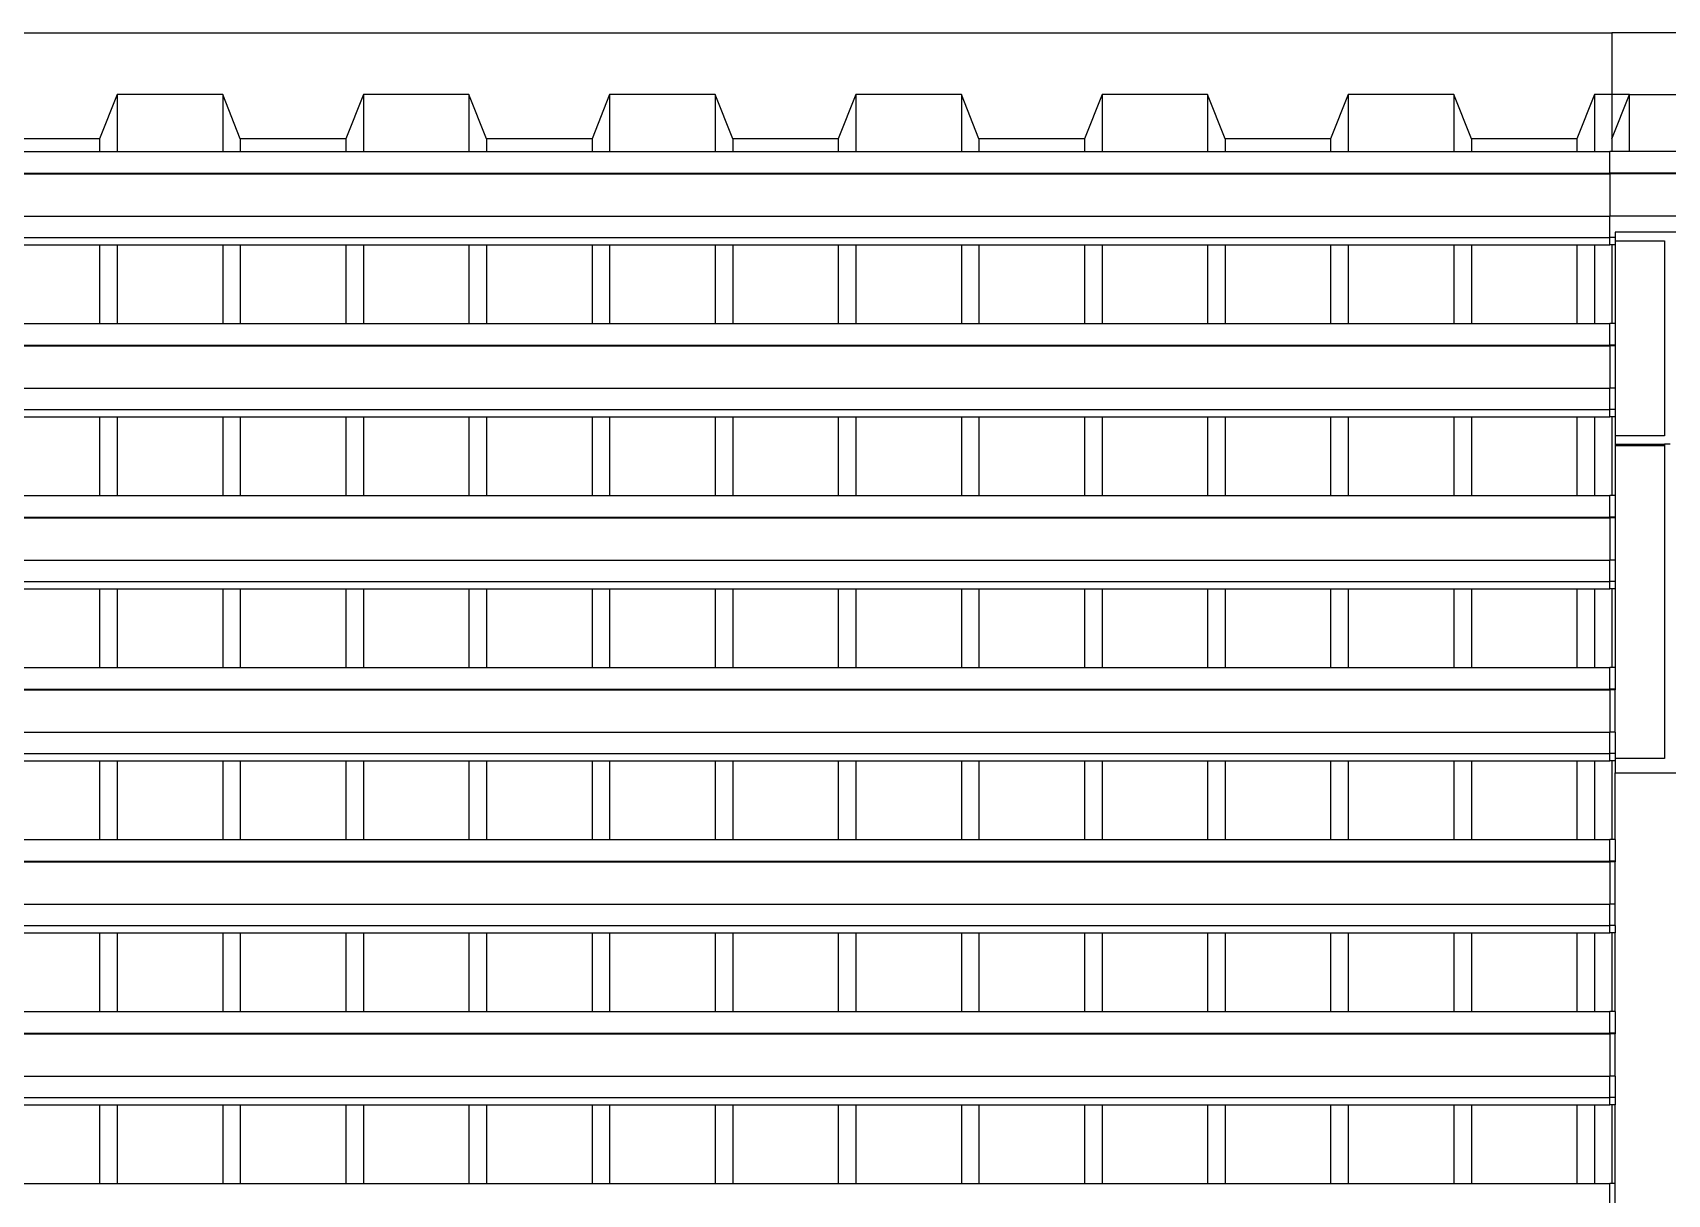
# Model space of a CAD drawing. Extents: x -34 to 34, y -12.8 to 11.9.
# Drawn here: x -13.602 to -11.727, y 10.591 to 11.923 of the extents above; entities that cross this region are included whole.
import ezdxf

# ---------------------------------------------------------------- set-up
doc = ezdxf.new("R2010")
doc.units = 0
doc.layers.get('0').update_dxf_attribs({"linetype": 'CONTINUOUS'})
doc.layers.add('SECTIONCUTEDGES', color=7, linetype='CONTINUOUS')

msp = doc.modelspace()

# ---------------------------------------------------------------- linework, layer by layer
for p, q in [((-13.5053, 11.8521), (-13.5053, 11.7867)), ((-13.3842, 11.8521), (-13.3842, 11.7867)), ((-13.2229, 11.8521), (-13.2229, 11.7867)), ((-13.1018, 11.8521), (-13.1018, 11.7867)), ((-12.9405, 11.8521), (-12.9405, 11.7867)), ((-12.8194, 11.8521), (-12.8194, 11.7867)), ((-12.658, 11.8521), (-12.658, 11.7867)), ((-12.537, 11.8521), (-12.537, 11.7867)), ((-12.3756, 11.8521), (-12.3756, 11.7867)), ((-12.2546, 11.8521), (-12.2546, 11.7867)), ((-12.0932, 11.8521), (-12.0932, 11.7867)), ((-11.9722, 11.8521), (-11.9722, 11.7867)), ((-11.8108, 11.8521), (-11.8108, 11.7867)), ((-11.7707, 11.7867), (-11.7707, 11.8521)), ((-13.5255, 11.8014), (-13.5255, 11.7867)), ((-13.3641, 11.8014), (-13.3641, 11.7867)), ((-13.243, 11.8014), (-13.243, 11.7867)), ((-13.0817, 11.8014), (-13.0817, 11.7867)), ((-12.9606, 11.8014), (-12.9606, 11.7867)), ((-12.7992, 11.8014), (-12.7992, 11.7867)), ((-12.6782, 11.8014), (-12.6782, 11.7867)), ((-12.5168, 11.8014), (-12.5168, 11.7867)), ((-12.3958, 11.8014), (-12.3958, 11.7867)), ((-12.2344, 11.8014), (-12.2344, 11.7867)), ((-12.1134, 11.8014), (-12.1134, 11.7867)), ((-11.952, 11.8014), (-11.952, 11.7867)), ((-11.831, 11.8014), (-11.831, 11.7867)), ((-11.7909, 11.8014), (-11.7909, 11.7867)), ((-13.6465, 11.7867), (-13.5255, 11.7867)), ((-13.5255, 11.7867), (-13.5053, 11.7867)), ((-13.5053, 11.7867), (-13.3842, 11.7867)), ((-13.3842, 11.7867), (-13.3641, 11.7867)), ((-13.3641, 11.7867), (-13.243, 11.7867)), ((-13.243, 11.7867), (-13.2229, 11.7867)), ((-13.2229, 11.7867), (-13.1018, 11.7867)), ((-13.1018, 11.7867), (-13.0817, 11.7867)), ((-13.0817, 11.7867), (-12.9606, 11.7867)), ((-12.9606, 11.7867), (-12.9405, 11.7867)), ((-12.9405, 11.7867), (-12.8194, 11.7867)), ((-12.8194, 11.7867), (-12.7992, 11.7867)), ((-12.7992, 11.7867), (-12.6782, 11.7867)), ((-12.6782, 11.7867), (-12.658, 11.7867)), ((-12.658, 11.7867), (-12.537, 11.7867)), ((-12.537, 11.7867), (-12.5168, 11.7867)), ((-12.5168, 11.7867), (-12.3958, 11.7867)), ((-12.3958, 11.7867), (-12.3756, 11.7867)), ((-12.3756, 11.7867), (-12.2546, 11.7867)), ((-12.2546, 11.7867), (-12.2344, 11.7867)), ((-12.2344, 11.7867), (-12.1134, 11.7867)), ((-12.1134, 11.7867), (-12.0932, 11.7867)), ((-12.0932, 11.7867), (-11.9722, 11.7867)), ((-11.9722, 11.7867), (-11.952, 11.7867)), ((-11.952, 11.7867), (-11.831, 11.7867)), ((-11.831, 11.7867), (-11.8108, 11.7867)), ((-11.8108, 11.7867), (-11.7932, 11.7867)), ((-11.7932, 11.762), (-11.7932, 11.7867)), ((-11.7909, 11.7867), (-11.7932, 11.7867)), ((-11.7707, 11.7867), (-11.7909, 11.7867)), ((-11.6898, 11.7867), (-11.7707, 11.7867)), ((-29.4818, 11.762), (-11.7932, 11.762)), ((-29.4818, 11.7612), (-11.7932, 11.7612)), ((-11.7932, 11.762), (-11.7932, 11.7612)), ((-11.6672, 11.762), (-11.7932, 11.762)), ((-11.7932, 11.7612), (-11.7932, 11.7127)), ((-11.6672, 11.7612), (-11.7932, 11.7612)), ((-29.4818, 11.7127), (-11.7932, 11.7127)), ((-11.7932, 11.688), (-11.7932, 11.7127)), ((-11.6672, 11.7127), (-11.7932, 11.7127)), ((-26.6672, 11.688), (-11.7932, 11.688)), ((-11.7932, 11.6798), (-11.7932, 11.688)), ((-11.7872, 11.688), (-11.7932, 11.688)), ((-11.7872, 11.6843), (-11.7872, 11.6798)), ((-13.6465, 11.6798), (-13.5255, 11.6798)), ((-13.5255, 11.6798), (-13.5255, 11.5894)), ((-13.5255, 11.6798), (-13.5053, 11.6798)), ((-13.5053, 11.6798), (-13.5053, 11.5894)), ((-13.5053, 11.6798), (-13.3842, 11.6798)), ((-13.3842, 11.6798), (-13.3842, 11.5894)), ((-13.3842, 11.6798), (-13.3641, 11.6798)), ((-13.3641, 11.6798), (-13.3641, 11.5894)), ((-13.3641, 11.6798), (-13.243, 11.6798)), ((-13.243, 11.6798), (-13.243, 11.5894)), ((-13.243, 11.6798), (-13.2229, 11.6798)), ((-13.2229, 11.6798), (-13.2229, 11.5894)), ((-13.2229, 11.6798), (-13.1018, 11.6798)), ((-13.1018, 11.6798), (-13.1018, 11.5894)), ((-13.1018, 11.6798), (-13.0817, 11.6798)), ((-13.0817, 11.6798), (-13.0817, 11.5894)), ((-13.0817, 11.6798), (-12.9606, 11.6798)), ((-12.9606, 11.6798), (-12.9606, 11.5894)), ((-12.9606, 11.6798), (-12.9405, 11.6798)), ((-12.9405, 11.6798), (-12.9405, 11.5894)), ((-12.9405, 11.6798), (-12.8194, 11.6798)), ((-12.8194, 11.6798), (-12.8194, 11.5894)), ((-12.8194, 11.6798), (-12.7992, 11.6798)), ((-12.7992, 11.6798), (-12.7992, 11.5894)), ((-12.7992, 11.6798), (-12.6782, 11.6798)), ((-12.6782, 11.6798), (-12.6782, 11.5894)), ((-12.6782, 11.6798), (-12.658, 11.6798)), ((-12.658, 11.6798), (-12.658, 11.5894)), ((-12.658, 11.6798), (-12.537, 11.6798)), ((-12.537, 11.6798), (-12.537, 11.5894)), ((-12.537, 11.6798), (-12.5168, 11.6798)), ((-12.5168, 11.6798), (-12.5168, 11.5894)), ((-12.5168, 11.6798), (-12.3958, 11.6798)), ((-12.3958, 11.6798), (-12.3958, 11.5894)), ((-12.3958, 11.6798), (-12.3756, 11.6798)), ((-12.3756, 11.6798), (-12.3756, 11.5894)), ((-12.3756, 11.6798), (-12.2546, 11.6798)), ((-12.2546, 11.6798), (-12.2546, 11.5894)), ((-12.2546, 11.6798), (-12.2344, 11.6798)), ((-12.2344, 11.6798), (-12.2344, 11.5894)), ((-12.2344, 11.6798), (-12.1134, 11.6798)), ((-12.1134, 11.6798), (-12.1134, 11.5894)), ((-12.1134, 11.6798), (-12.0932, 11.6798)), ((-12.0932, 11.6798), (-12.0932, 11.5894)), ((-12.0932, 11.6798), (-11.9722, 11.6798)), ((-11.9722, 11.6798), (-11.9722, 11.5894)), ((-11.9722, 11.6798), (-11.952, 11.6798)), ((-11.952, 11.6798), (-11.952, 11.5894)), ((-11.952, 11.6798), (-11.831, 11.6798)), ((-11.831, 11.6798), (-11.831, 11.5894)), ((-11.831, 11.6798), (-11.8108, 11.6798)), ((-11.8108, 11.6798), (-11.8108, 11.5894)), ((-11.8108, 11.6798), (-11.7932, 11.6798)), ((-11.7909, 11.6798), (-11.7932, 11.6798)), ((-11.7909, 11.6798), (-11.7909, 11.5894)), ((-11.7872, 11.6798), (-11.7909, 11.6798)), ((-11.7872, 11.6798), (-11.7872, 11.5894)), ((-13.6465, 11.5894), (-13.5255, 11.5894)), ((-13.5255, 11.5894), (-13.5053, 11.5894)), ((-13.5053, 11.5894), (-13.3842, 11.5894)), ((-13.3842, 11.5894), (-13.3641, 11.5894)), ((-13.3641, 11.5894), (-13.243, 11.5894)), ((-13.243, 11.5894), (-13.2229, 11.5894)), ((-13.2229, 11.5894), (-13.1018, 11.5894)), ((-13.1018, 11.5894), (-13.0817, 11.5894)), ((-13.0817, 11.5894), (-12.9606, 11.5894)), ((-12.9606, 11.5894), (-12.9405, 11.5894)), ((-12.9405, 11.5894), (-12.8194, 11.5894)), ((-12.8194, 11.5894), (-12.7992, 11.5894)), ((-12.7992, 11.5894), (-12.6782, 11.5894)), ((-12.6782, 11.5894), (-12.658, 11.5894)), ((-12.658, 11.5894), (-12.537, 11.5894)), ((-12.537, 11.5894), (-12.5168, 11.5894)), ((-12.5168, 11.5894), (-12.3958, 11.5894)), ((-12.3958, 11.5894), (-12.3756, 11.5894)), ((-12.3756, 11.5894), (-12.2546, 11.5894)), ((-12.2546, 11.5894), (-12.2344, 11.5894)), ((-12.2344, 11.5894), (-12.1134, 11.5894)), ((-12.1134, 11.5894), (-12.0932, 11.5894)), ((-12.0932, 11.5894), (-11.9722, 11.5894)), ((-11.9722, 11.5894), (-11.952, 11.5894)), ((-11.952, 11.5894), (-11.831, 11.5894)), ((-11.831, 11.5894), (-11.8108, 11.5894)), ((-11.8108, 11.5894), (-11.7932, 11.5894)), ((-11.7932, 11.5647), (-11.7932, 11.5894)), ((-11.7909, 11.5894), (-11.7932, 11.5894)), ((-11.7872, 11.5894), (-11.7909, 11.5894)), ((-11.7872, 11.5894), (-11.7872, 11.5647)), ((-15.4172, 11.5647), (-11.7932, 11.5647)), ((-15.4172, 11.5639), (-11.7932, 11.5639)), ((-11.7932, 11.5647), (-11.7932, 11.5639)), ((-11.7872, 11.5647), (-11.7932, 11.5647)), ((-11.7932, 11.5639), (-11.7932, 11.5154)), ((-11.7872, 11.5639), (-11.7932, 11.5639)), ((-11.7872, 11.5647), (-11.7872, 11.5639)), ((-11.7872, 11.5639), (-11.7872, 11.5154)), ((-15.4172, 11.5154), (-11.7932, 11.5154)), ((-11.7932, 11.4907), (-11.7932, 11.5154)), ((-11.7872, 11.5154), (-11.7932, 11.5154)), ((-11.7872, 11.5154), (-11.7872, 11.4907)), ((-15.4172, 11.4907), (-11.7932, 11.4907)), ((-13.6465, 11.4825), (-13.5255, 11.4825)), ((-13.5255, 11.4825), (-13.5255, 11.3921)), ((-13.5255, 11.4825), (-13.5053, 11.4825)), ((-13.5053, 11.4825), (-13.5053, 11.3921)), ((-13.5053, 11.4825), (-13.3842, 11.4825)), ((-13.3842, 11.4825), (-13.3842, 11.3921)), ((-13.3842, 11.4825), (-13.3641, 11.4825)), ((-13.3641, 11.4825), (-13.3641, 11.3921)), ((-13.3641, 11.4825), (-13.243, 11.4825)), ((-13.243, 11.4825), (-13.243, 11.3921)), ((-13.243, 11.4825), (-13.2229, 11.4825)), ((-13.2229, 11.4825), (-13.2229, 11.3921)), ((-13.2229, 11.4825), (-13.1018, 11.4825)), ((-13.1018, 11.4825), (-13.1018, 11.3921)), ((-13.1018, 11.4825), (-13.0817, 11.4825)), ((-13.0817, 11.4825), (-13.0817, 11.3921)), ((-13.0817, 11.4825), (-12.9606, 11.4825)), ((-12.9606, 11.4825), (-12.9606, 11.3921)), ((-12.9606, 11.4825), (-12.9405, 11.4825)), ((-12.9405, 11.4825), (-12.9405, 11.3921)), ((-12.9405, 11.4825), (-12.8194, 11.4825)), ((-12.8194, 11.4825), (-12.8194, 11.3921)), ((-12.8194, 11.4825), (-12.7992, 11.4825)), ((-12.7992, 11.4825), (-12.7992, 11.3921)), ((-12.7992, 11.4825), (-12.6782, 11.4825)), ((-12.6782, 11.4825), (-12.6782, 11.3921)), ((-12.6782, 11.4825), (-12.658, 11.4825)), ((-12.658, 11.4825), (-12.658, 11.3921)), ((-12.658, 11.4825), (-12.537, 11.4825)), ((-12.537, 11.4825), (-12.537, 11.3921)), ((-12.537, 11.4825), (-12.5168, 11.4825)), ((-12.5168, 11.4825), (-12.5168, 11.3921)), ((-12.5168, 11.4825), (-12.3958, 11.4825)), ((-12.3958, 11.4825), (-12.3958, 11.3921)), ((-12.3958, 11.4825), (-12.3756, 11.4825)), ((-12.3756, 11.4825), (-12.3756, 11.3921)), ((-12.3756, 11.4825), (-12.2546, 11.4825)), ((-12.2546, 11.4825), (-12.2546, 11.3921)), ((-12.2546, 11.4825), (-12.2344, 11.4825)), ((-12.2344, 11.4825), (-12.2344, 11.3921)), ((-12.2344, 11.4825), (-12.1134, 11.4825)), ((-12.1134, 11.4825), (-12.1134, 11.3921)), ((-12.1134, 11.4825), (-12.0932, 11.4825)), ((-12.0932, 11.4825), (-12.0932, 11.3921)), ((-12.0932, 11.4825), (-11.9722, 11.4825)), ((-11.9722, 11.4825), (-11.9722, 11.3921)), ((-11.9722, 11.4825), (-11.952, 11.4825)), ((-11.952, 11.4825), (-11.952, 11.3921)), ((-11.952, 11.4825), (-11.831, 11.4825)), ((-11.831, 11.4825), (-11.831, 11.3921)), ((-11.831, 11.4825), (-11.8108, 11.4825)), ((-11.8108, 11.4825), (-11.8108, 11.3921)), ((-11.8108, 11.4825), (-11.7932, 11.4825)), ((-11.7932, 11.4825), (-11.7932, 11.4907)), ((-11.7872, 11.4907), (-11.7932, 11.4907)), ((-11.7909, 11.4825), (-11.7932, 11.4825)), ((-11.7909, 11.4825), (-11.7909, 11.3921)), ((-11.7872, 11.4825), (-11.7909, 11.4825)), ((-11.7872, 11.4907), (-11.7872, 11.4825)), ((-11.7872, 11.4825), (-11.7872, 11.4608)), ((-11.7872, 11.4509), (-11.7872, 11.4494)), ((-11.7872, 11.4494), (-11.7303, 11.4494)), ((-11.7872, 11.4494), (-11.7872, 11.3921)), ((-13.6465, 11.3921), (-13.5255, 11.3921)), ((-13.5255, 11.3921), (-13.5053, 11.3921)), ((-13.5053, 11.3921), (-13.3842, 11.3921)), ((-13.3842, 11.3921), (-13.3641, 11.3921)), ((-13.3641, 11.3921), (-13.243, 11.3921)), ((-13.243, 11.3921), (-13.2229, 11.3921)), ((-13.2229, 11.3921), (-13.1018, 11.3921)), ((-13.1018, 11.3921), (-13.0817, 11.3921)), ((-13.0817, 11.3921), (-12.9606, 11.3921)), ((-12.9606, 11.3921), (-12.9405, 11.3921)), ((-12.9405, 11.3921), (-12.8194, 11.3921)), ((-12.8194, 11.3921), (-12.7992, 11.3921)), ((-12.7992, 11.3921), (-12.6782, 11.3921)), ((-12.6782, 11.3921), (-12.658, 11.3921)), ((-12.658, 11.3921), (-12.537, 11.3921)), ((-12.537, 11.3921), (-12.5168, 11.3921)), ((-12.5168, 11.3921), (-12.3958, 11.3921)), ((-12.3958, 11.3921), (-12.3756, 11.3921)), ((-12.3756, 11.3921), (-12.2546, 11.3921)), ((-12.2546, 11.3921), (-12.2344, 11.3921)), ((-12.2344, 11.3921), (-12.1134, 11.3921)), ((-12.1134, 11.3921), (-12.0932, 11.3921)), ((-12.0932, 11.3921), (-11.9722, 11.3921)), ((-11.9722, 11.3921), (-11.952, 11.3921)), ((-11.952, 11.3921), (-11.831, 11.3921)), ((-11.831, 11.3921), (-11.8108, 11.3921)), ((-11.8108, 11.3921), (-11.7932, 11.3921)), ((-11.7932, 11.3674), (-11.7932, 11.3921)), ((-11.7909, 11.3921), (-11.7932, 11.3921)), ((-11.7872, 11.3921), (-11.7909, 11.3921)), ((-11.7872, 11.3921), (-11.7872, 11.3674)), ((-15.4172, 11.3674), (-11.7932, 11.3674)), ((-15.4172, 11.3666), (-11.7932, 11.3666)), ((-11.7932, 11.3674), (-11.7932, 11.3666)), ((-11.7872, 11.3674), (-11.7932, 11.3674)), ((-11.7932, 11.3666), (-11.7932, 11.3181)), ((-11.7872, 11.3666), (-11.7932, 11.3666)), ((-11.7872, 11.3674), (-11.7872, 11.3666)), ((-11.7872, 11.3666), (-11.7872, 11.3181)), ((-15.4172, 11.3181), (-11.7932, 11.3181)), ((-11.7932, 11.2935), (-11.7932, 11.3181)), ((-11.7872, 11.3181), (-11.7932, 11.3181)), ((-11.7872, 11.3181), (-11.7872, 11.2935)), ((-15.4172, 11.2935), (-11.7932, 11.2935)), ((-11.7932, 11.2852), (-11.7932, 11.2935)), ((-11.7872, 11.2935), (-11.7932, 11.2935)), ((-11.7872, 11.2935), (-11.7872, 11.2852)), ((-13.6465, 11.2852), (-13.5255, 11.2852)), ((-13.5255, 11.2852), (-13.5255, 11.1948)), ((-13.5255, 11.2852), (-13.5053, 11.2852)), ((-13.5053, 11.2852), (-13.5053, 11.1948)), ((-13.5053, 11.2852), (-13.3842, 11.2852)), ((-13.3842, 11.2852), (-13.3842, 11.1948)), ((-13.3842, 11.2852), (-13.3641, 11.2852)), ((-13.3641, 11.2852), (-13.3641, 11.1948)), ((-13.3641, 11.2852), (-13.243, 11.2852)), ((-13.243, 11.2852), (-13.243, 11.1948)), ((-13.243, 11.2852), (-13.2229, 11.2852)), ((-13.2229, 11.2852), (-13.2229, 11.1948)), ((-13.2229, 11.2852), (-13.1018, 11.2852)), ((-13.1018, 11.2852), (-13.1018, 11.1948)), ((-13.1018, 11.2852), (-13.0817, 11.2852)), ((-13.0817, 11.2852), (-13.0817, 11.1948)), ((-13.0817, 11.2852), (-12.9606, 11.2852)), ((-12.9606, 11.2852), (-12.9606, 11.1948)), ((-12.9606, 11.2852), (-12.9405, 11.2852)), ((-12.9405, 11.2852), (-12.9405, 11.1948)), ((-12.9405, 11.2852), (-12.8194, 11.2852)), ((-12.8194, 11.2852), (-12.8194, 11.1948)), ((-12.8194, 11.2852), (-12.7992, 11.2852)), ((-12.7992, 11.2852), (-12.7992, 11.1948)), ((-12.7992, 11.2852), (-12.6782, 11.2852)), ((-12.6782, 11.2852), (-12.6782, 11.1948)), ((-12.6782, 11.2852), (-12.658, 11.2852)), ((-12.658, 11.2852), (-12.658, 11.1948)), ((-12.658, 11.2852), (-12.537, 11.2852)), ((-12.537, 11.2852), (-12.537, 11.1948)), ((-12.537, 11.2852), (-12.5168, 11.2852)), ((-12.5168, 11.2852), (-12.5168, 11.1948)), ((-12.5168, 11.2852), (-12.3958, 11.2852)), ((-12.3958, 11.2852), (-12.3958, 11.1948)), ((-12.3958, 11.2852), (-12.3756, 11.2852)), ((-12.3756, 11.2852), (-12.3756, 11.1948)), ((-12.3756, 11.2852), (-12.2546, 11.2852)), ((-12.2546, 11.2852), (-12.2546, 11.1948)), ((-12.2546, 11.2852), (-12.2344, 11.2852)), ((-12.2344, 11.2852), (-12.2344, 11.1948)), ((-12.2344, 11.2852), (-12.1134, 11.2852)), ((-12.1134, 11.2852), (-12.1134, 11.1948)), ((-12.1134, 11.2852), (-12.0932, 11.2852)), ((-12.0932, 11.2852), (-12.0932, 11.1948)), ((-12.0932, 11.2852), (-11.9722, 11.2852)), ((-11.9722, 11.2852), (-11.9722, 11.1948)), ((-11.9722, 11.2852), (-11.952, 11.2852)), ((-11.952, 11.2852), (-11.952, 11.1948)), ((-11.952, 11.2852), (-11.831, 11.2852)), ((-11.831, 11.2852), (-11.831, 11.1948)), ((-11.831, 11.2852), (-11.8108, 11.2852)), ((-11.8108, 11.2852), (-11.8108, 11.1948)), ((-11.8108, 11.2852), (-11.7932, 11.2852)), ((-11.7909, 11.2852), (-11.7932, 11.2852)), ((-11.7909, 11.2852), (-11.7909, 11.1948)), ((-11.7872, 11.2852), (-11.7909, 11.2852)), ((-11.7872, 11.2852), (-11.7872, 11.1948)), ((-13.6465, 11.1948), (-13.5255, 11.1948)), ((-13.5255, 11.1948), (-13.5053, 11.1948)), ((-13.5053, 11.1948), (-13.3842, 11.1948)), ((-13.3842, 11.1948), (-13.3641, 11.1948)), ((-13.3641, 11.1948), (-13.243, 11.1948)), ((-13.243, 11.1948), (-13.2229, 11.1948)), ((-13.2229, 11.1948), (-13.1018, 11.1948)), ((-13.1018, 11.1948), (-13.0817, 11.1948)), ((-13.0817, 11.1948), (-12.9606, 11.1948)), ((-12.9606, 11.1948), (-12.9405, 11.1948)), ((-12.9405, 11.1948), (-12.8194, 11.1948)), ((-12.8194, 11.1948), (-12.7992, 11.1948)), ((-12.7992, 11.1948), (-12.6782, 11.1948)), ((-12.6782, 11.1948), (-12.658, 11.1948)), ((-12.658, 11.1948), (-12.537, 11.1948)), ((-12.537, 11.1948), (-12.5168, 11.1948)), ((-12.5168, 11.1948), (-12.3958, 11.1948)), ((-12.3958, 11.1948), (-12.3756, 11.1948)), ((-12.3756, 11.1948), (-12.2546, 11.1948)), ((-12.2546, 11.1948), (-12.2344, 11.1948)), ((-12.2344, 11.1948), (-12.1134, 11.1948)), ((-12.1134, 11.1948), (-12.0932, 11.1948)), ((-12.0932, 11.1948), (-11.9722, 11.1948)), ((-11.9722, 11.1948), (-11.952, 11.1948)), ((-11.952, 11.1948), (-11.831, 11.1948)), ((-11.831, 11.1948), (-11.8108, 11.1948)), ((-11.8108, 11.1948), (-11.7932, 11.1948)), ((-11.7932, 11.1702), (-11.7932, 11.1948)), ((-11.7909, 11.1948), (-11.7932, 11.1948)), ((-11.7872, 11.1948), (-11.7909, 11.1948)), ((-11.7872, 11.1948), (-11.7872, 11.1702)), ((-15.4172, 11.1702), (-11.7932, 11.1702)), ((-15.4172, 11.1693), (-11.7932, 11.1693)), ((-11.7932, 11.1702), (-11.7932, 11.1693)), ((-11.7872, 11.1702), (-11.7932, 11.1702)), ((-11.7932, 11.1693), (-11.7932, 11.1208)), ((-11.7872, 11.1693), (-11.7932, 11.1693)), ((-11.7872, 11.1702), (-11.7872, 11.1693)), ((-11.7872, 11.1208), (-11.7872, 11.1693)), ((-15.4172, 11.1208), (-11.7932, 11.1208)), ((-11.7932, 11.0962), (-11.7932, 11.1208)), ((-11.7872, 11.1208), (-11.7932, 11.1208)), ((-11.7872, 11.1208), (-11.7872, 11.0962)), ((-15.4172, 11.0962), (-11.7932, 11.0962)), ((-13.6465, 11.088), (-13.5255, 11.088)), ((-13.5255, 11.088), (-13.5255, 10.9975)), ((-13.5255, 11.088), (-13.5053, 11.088)), ((-13.5053, 11.088), (-13.5053, 10.9975)), ((-13.5053, 11.088), (-13.3842, 11.088)), ((-13.3842, 11.088), (-13.3842, 10.9975)), ((-13.3842, 11.088), (-13.3641, 11.088)), ((-13.3641, 11.088), (-13.3641, 10.9975)), ((-13.3641, 11.088), (-13.243, 11.088)), ((-13.243, 11.088), (-13.243, 10.9975)), ((-13.243, 11.088), (-13.2229, 11.088)), ((-13.2229, 11.088), (-13.2229, 10.9975)), ((-13.2229, 11.088), (-13.1018, 11.088)), ((-13.1018, 11.088), (-13.1018, 10.9975)), ((-13.1018, 11.088), (-13.0817, 11.088)), ((-13.0817, 11.088), (-13.0817, 10.9975)), ((-13.0817, 11.088), (-12.9606, 11.088)), ((-12.9606, 11.088), (-12.9606, 10.9975)), ((-12.9606, 11.088), (-12.9405, 11.088)), ((-12.9405, 11.088), (-12.9405, 10.9975)), ((-12.9405, 11.088), (-12.8194, 11.088)), ((-12.8194, 11.088), (-12.8194, 10.9975)), ((-12.8194, 11.088), (-12.7992, 11.088)), ((-12.7992, 11.088), (-12.7992, 10.9975)), ((-12.7992, 11.088), (-12.6782, 11.088)), ((-12.6782, 11.088), (-12.6782, 10.9975)), ((-12.6782, 11.088), (-12.658, 11.088)), ((-12.658, 11.088), (-12.658, 10.9975)), ((-12.658, 11.088), (-12.537, 11.088)), ((-12.537, 11.088), (-12.537, 10.9975)), ((-12.537, 11.088), (-12.5168, 11.088)), ((-12.5168, 11.088), (-12.5168, 10.9975)), ((-12.5168, 11.088), (-12.3958, 11.088)), ((-12.3958, 11.088), (-12.3958, 10.9975)), ((-12.3958, 11.088), (-12.3756, 11.088)), ((-12.3756, 11.088), (-12.3756, 10.9975)), ((-12.3756, 11.088), (-12.2546, 11.088)), ((-12.2546, 11.088), (-12.2546, 10.9975)), ((-12.2546, 11.088), (-12.2344, 11.088)), ((-12.2344, 11.088), (-12.2344, 10.9975)), ((-12.2344, 11.088), (-12.1134, 11.088)), ((-12.1134, 11.088), (-12.1134, 10.9975)), ((-12.1134, 11.088), (-12.0932, 11.088)), ((-12.0932, 11.088), (-12.0932, 10.9975)), ((-12.0932, 11.088), (-11.9722, 11.088)), ((-11.9722, 11.088), (-11.9722, 10.9975)), ((-11.9722, 11.088), (-11.952, 11.088)), ((-11.952, 11.088), (-11.952, 10.9975)), ((-11.952, 11.088), (-11.831, 11.088)), ((-11.831, 11.088), (-11.831, 10.9975)), ((-11.831, 11.088), (-11.8108, 11.088)), ((-11.8108, 11.088), (-11.8108, 10.9975)), ((-11.8108, 11.088), (-11.7932, 11.088)), ((-11.7932, 11.088), (-11.7932, 11.0962)), ((-11.7872, 11.0962), (-11.7932, 11.0962)), ((-11.7909, 11.088), (-11.7932, 11.088)), ((-11.7909, 11.088), (-11.7909, 10.9975)), ((-11.7872, 11.088), (-11.7909, 11.088)), ((-11.7872, 11.0962), (-11.7872, 11.0906)), ((-11.7872, 10.9975), (-11.7872, 11.0741)), ((-13.6465, 10.9975), (-13.5255, 10.9975)), ((-13.5255, 10.9975), (-13.5053, 10.9975)), ((-13.5053, 10.9975), (-13.3842, 10.9975)), ((-13.3842, 10.9975), (-13.3641, 10.9975)), ((-13.3641, 10.9975), (-13.243, 10.9975)), ((-13.243, 10.9975), (-13.2229, 10.9975)), ((-13.2229, 10.9975), (-13.1018, 10.9975)), ((-13.1018, 10.9975), (-13.0817, 10.9975)), ((-13.0817, 10.9975), (-12.9606, 10.9975)), ((-12.9606, 10.9975), (-12.9405, 10.9975)), ((-12.9405, 10.9975), (-12.8194, 10.9975)), ((-12.8194, 10.9975), (-12.7992, 10.9975)), ((-12.7992, 10.9975), (-12.6782, 10.9975)), ((-12.6782, 10.9975), (-12.658, 10.9975)), ((-12.658, 10.9975), (-12.537, 10.9975)), ((-12.537, 10.9975), (-12.5168, 10.9975)), ((-12.5168, 10.9975), (-12.3958, 10.9975)), ((-12.3958, 10.9975), (-12.3756, 10.9975)), ((-12.3756, 10.9975), (-12.2546, 10.9975)), ((-12.2546, 10.9975), (-12.2344, 10.9975)), ((-12.2344, 10.9975), (-12.1134, 10.9975)), ((-12.1134, 10.9975), (-12.0932, 10.9975)), ((-12.0932, 10.9975), (-11.9722, 10.9975)), ((-11.9722, 10.9975), (-11.952, 10.9975)), ((-11.952, 10.9975), (-11.831, 10.9975)), ((-11.831, 10.9975), (-11.8108, 10.9975)), ((-11.8108, 10.9975), (-11.7932, 10.9975)), ((-11.7932, 10.9729), (-11.7932, 10.9975)), ((-11.7909, 10.9975), (-11.7932, 10.9975)), ((-11.7872, 10.9975), (-11.7909, 10.9975)), ((-11.7872, 10.9975), (-11.7872, 10.9729)), ((-15.4172, 10.9729), (-11.7932, 10.9729)), ((-15.4172, 10.9721), (-11.7932, 10.9721)), ((-11.7932, 10.9729), (-11.7932, 10.9721)), ((-11.7872, 10.9729), (-11.7932, 10.9729)), ((-11.7932, 10.9721), (-11.7932, 10.9236)), ((-11.7872, 10.9721), (-11.7932, 10.9721)), ((-11.7872, 10.9729), (-11.7872, 10.9721)), ((-11.7872, 10.9236), (-11.7872, 10.9721)), ((-15.4172, 10.9236), (-11.7932, 10.9236)), ((-11.7932, 10.8989), (-11.7932, 10.9236)), ((-11.7872, 10.9236), (-11.7932, 10.9236)), ((-11.7872, 10.8989), (-11.7872, 10.9236)), ((-15.4172, 10.8989), (-11.7932, 10.8989)), ((-11.7932, 10.8907), (-11.7932, 10.8989)), ((-11.7872, 10.8989), (-11.7932, 10.8989)), ((-11.7872, 10.8989), (-11.7872, 10.8907)), ((-13.6465, 10.8907), (-13.5255, 10.8907)), ((-13.5255, 10.8907), (-13.5255, 10.8003)), ((-13.5255, 10.8907), (-13.5053, 10.8907)), ((-13.5053, 10.8907), (-13.5053, 10.8003)), ((-13.5053, 10.8907), (-13.3842, 10.8907)), ((-13.3842, 10.8907), (-13.3842, 10.8003)), ((-13.3842, 10.8907), (-13.3641, 10.8907)), ((-13.3641, 10.8907), (-13.3641, 10.8003)), ((-13.3641, 10.8907), (-13.243, 10.8907)), ((-13.243, 10.8907), (-13.243, 10.8003)), ((-13.243, 10.8907), (-13.2229, 10.8907)), ((-13.2229, 10.8907), (-13.2229, 10.8003)), ((-13.2229, 10.8907), (-13.1018, 10.8907)), ((-13.1018, 10.8907), (-13.1018, 10.8003)), ((-13.1018, 10.8907), (-13.0817, 10.8907)), ((-13.0817, 10.8907), (-13.0817, 10.8003)), ((-13.0817, 10.8907), (-12.9606, 10.8907)), ((-12.9606, 10.8907), (-12.9606, 10.8003)), ((-12.9606, 10.8907), (-12.9405, 10.8907)), ((-12.9405, 10.8907), (-12.9405, 10.8003)), ((-12.9405, 10.8907), (-12.8194, 10.8907)), ((-12.8194, 10.8907), (-12.8194, 10.8003)), ((-12.8194, 10.8907), (-12.7992, 10.8907)), ((-12.7992, 10.8907), (-12.7992, 10.8003)), ((-12.7992, 10.8907), (-12.6782, 10.8907)), ((-12.6782, 10.8907), (-12.6782, 10.8003)), ((-12.6782, 10.8907), (-12.658, 10.8907)), ((-12.658, 10.8907), (-12.658, 10.8003)), ((-12.658, 10.8907), (-12.537, 10.8907)), ((-12.537, 10.8907), (-12.537, 10.8003)), ((-12.537, 10.8907), (-12.5168, 10.8907)), ((-12.5168, 10.8907), (-12.5168, 10.8003)), ((-12.5168, 10.8907), (-12.3958, 10.8907)), ((-12.3958, 10.8907), (-12.3958, 10.8003)), ((-12.3958, 10.8907), (-12.3756, 10.8907)), ((-12.3756, 10.8907), (-12.3756, 10.8003)), ((-12.3756, 10.8907), (-12.2546, 10.8907)), ((-12.2546, 10.8907), (-12.2546, 10.8003)), ((-12.2546, 10.8907), (-12.2344, 10.8907)), ((-12.2344, 10.8907), (-12.2344, 10.8003)), ((-12.2344, 10.8907), (-12.1134, 10.8907)), ((-12.1134, 10.8907), (-12.1134, 10.8003)), ((-12.1134, 10.8907), (-12.0932, 10.8907)), ((-12.0932, 10.8907), (-12.0932, 10.8003)), ((-12.0932, 10.8907), (-11.9722, 10.8907)), ((-11.9722, 10.8907), (-11.9722, 10.8003)), ((-11.9722, 10.8907), (-11.952, 10.8907)), ((-11.952, 10.8907), (-11.952, 10.8003)), ((-11.952, 10.8907), (-11.831, 10.8907)), ((-11.831, 10.8907), (-11.831, 10.8003)), ((-11.831, 10.8907), (-11.8108, 10.8907)), ((-11.8108, 10.8907), (-11.8108, 10.8003)), ((-11.8108, 10.8907), (-11.7932, 10.8907)), ((-11.7909, 10.8907), (-11.7932, 10.8907)), ((-11.7909, 10.8907), (-11.7909, 10.8003)), ((-11.7872, 10.8907), (-11.7909, 10.8907)), ((-11.7872, 10.8003), (-11.7872, 10.8907)), ((-13.6465, 10.8003), (-13.5255, 10.8003)), ((-13.5255, 10.8003), (-13.5053, 10.8003)), ((-13.5053, 10.8003), (-13.3842, 10.8003)), ((-13.3842, 10.8003), (-13.3641, 10.8003)), ((-13.3641, 10.8003), (-13.243, 10.8003)), ((-13.243, 10.8003), (-13.2229, 10.8003)), ((-13.2229, 10.8003), (-13.1018, 10.8003)), ((-13.1018, 10.8003), (-13.0817, 10.8003)), ((-13.0817, 10.8003), (-12.9606, 10.8003)), ((-12.9606, 10.8003), (-12.9405, 10.8003)), ((-12.9405, 10.8003), (-12.8194, 10.8003)), ((-12.8194, 10.8003), (-12.7992, 10.8003)), ((-12.7992, 10.8003), (-12.6782, 10.8003)), ((-12.6782, 10.8003), (-12.658, 10.8003)), ((-12.658, 10.8003), (-12.537, 10.8003)), ((-12.537, 10.8003), (-12.5168, 10.8003)), ((-12.5168, 10.8003), (-12.3958, 10.8003)), ((-12.3958, 10.8003), (-12.3756, 10.8003)), ((-12.3756, 10.8003), (-12.2546, 10.8003)), ((-12.2546, 10.8003), (-12.2344, 10.8003)), ((-12.2344, 10.8003), (-12.1134, 10.8003)), ((-12.1134, 10.8003), (-12.0932, 10.8003)), ((-12.0932, 10.8003), (-11.9722, 10.8003)), ((-11.9722, 10.8003), (-11.952, 10.8003)), ((-11.952, 10.8003), (-11.831, 10.8003)), ((-11.831, 10.8003), (-11.8108, 10.8003)), ((-11.8108, 10.8003), (-11.7932, 10.8003)), ((-11.7932, 10.7756), (-11.7932, 10.8003)), ((-11.7909, 10.8003), (-11.7932, 10.8003)), ((-11.7872, 10.8003), (-11.7909, 10.8003)), ((-11.7872, 10.8003), (-11.7872, 10.7756)), ((-15.4172, 10.7756), (-11.7932, 10.7756)), ((-15.4172, 10.7748), (-11.7932, 10.7748)), ((-11.7932, 10.7756), (-11.7932, 10.7748)), ((-11.7872, 10.7756), (-11.7932, 10.7756)), ((-11.7932, 10.7748), (-11.7932, 10.7263)), ((-11.7872, 10.7748), (-11.7932, 10.7748)), ((-11.7872, 10.7756), (-11.7872, 10.7748)), ((-11.7872, 10.7263), (-11.7872, 10.7748)), ((-15.4172, 10.7263), (-11.7932, 10.7263)), ((-11.7932, 10.7016), (-11.7932, 10.7263)), ((-11.7872, 10.7263), (-11.7932, 10.7263)), ((-11.7872, 10.7263), (-11.7872, 10.7016)), ((-15.4172, 10.7016), (-11.7932, 10.7016)), ((-13.6465, 10.6934), (-13.5255, 10.6934)), ((-13.5255, 10.6934), (-13.5255, 10.603)), ((-13.5255, 10.6934), (-13.5053, 10.6934)), ((-13.5053, 10.6934), (-13.5053, 10.603)), ((-13.5053, 10.6934), (-13.3842, 10.6934)), ((-13.3842, 10.6934), (-13.3842, 10.603)), ((-13.3842, 10.6934), (-13.3641, 10.6934)), ((-13.3641, 10.6934), (-13.3641, 10.603)), ((-13.3641, 10.6934), (-13.243, 10.6934)), ((-13.243, 10.6934), (-13.243, 10.603)), ((-13.243, 10.6934), (-13.2229, 10.6934)), ((-13.2229, 10.6934), (-13.2229, 10.603)), ((-13.2229, 10.6934), (-13.1018, 10.6934)), ((-13.1018, 10.6934), (-13.1018, 10.603)), ((-13.1018, 10.6934), (-13.0817, 10.6934)), ((-13.0817, 10.6934), (-13.0817, 10.603)), ((-13.0817, 10.6934), (-12.9606, 10.6934)), ((-12.9606, 10.6934), (-12.9606, 10.603)), ((-12.9606, 10.6934), (-12.9405, 10.6934)), ((-12.9405, 10.6934), (-12.9405, 10.603)), ((-12.9405, 10.6934), (-12.8194, 10.6934)), ((-12.8194, 10.6934), (-12.8194, 10.603)), ((-12.8194, 10.6934), (-12.7992, 10.6934)), ((-12.7992, 10.6934), (-12.7992, 10.603)), ((-12.7992, 10.6934), (-12.6782, 10.6934)), ((-12.6782, 10.6934), (-12.6782, 10.603)), ((-12.6782, 10.6934), (-12.658, 10.6934)), ((-12.658, 10.6934), (-12.658, 10.603)), ((-12.658, 10.6934), (-12.537, 10.6934)), ((-12.537, 10.6934), (-12.537, 10.603)), ((-12.537, 10.6934), (-12.5168, 10.6934)), ((-12.5168, 10.6934), (-12.5168, 10.603)), ((-12.5168, 10.6934), (-12.3958, 10.6934)), ((-12.3958, 10.6934), (-12.3958, 10.603)), ((-12.3958, 10.6934), (-12.3756, 10.6934)), ((-12.3756, 10.6934), (-12.3756, 10.603)), ((-12.3756, 10.6934), (-12.2546, 10.6934)), ((-12.2546, 10.6934), (-12.2546, 10.603)), ((-12.2546, 10.6934), (-12.2344, 10.6934)), ((-12.2344, 10.6934), (-12.2344, 10.603)), ((-12.2344, 10.6934), (-12.1134, 10.6934)), ((-12.1134, 10.6934), (-12.1134, 10.603)), ((-12.1134, 10.6934), (-12.0932, 10.6934)), ((-12.0932, 10.6934), (-12.0932, 10.603)), ((-12.0932, 10.6934), (-11.9722, 10.6934)), ((-11.9722, 10.6934), (-11.9722, 10.603)), ((-11.9722, 10.6934), (-11.952, 10.6934)), ((-11.952, 10.6934), (-11.952, 10.603)), ((-11.952, 10.6934), (-11.831, 10.6934)), ((-11.831, 10.6934), (-11.831, 10.603)), ((-11.831, 10.6934), (-11.8108, 10.6934)), ((-11.8108, 10.6934), (-11.8108, 10.603)), ((-11.8108, 10.6934), (-11.7932, 10.6934)), ((-11.7932, 10.6934), (-11.7932, 10.7016)), ((-11.7872, 10.7016), (-11.7932, 10.7016)), ((-11.7909, 10.6934), (-11.7932, 10.6934)), ((-11.7909, 10.6934), (-11.7909, 10.603)), ((-11.7872, 10.6934), (-11.7909, 10.6934)), ((-11.7872, 10.7016), (-11.7872, 10.6934)), ((-11.7872, 10.603), (-11.7872, 10.6934)), ((-13.6465, 10.603), (-13.5255, 10.603)), ((-13.5255, 10.603), (-13.5053, 10.603)), ((-13.5053, 10.603), (-13.3842, 10.603)), ((-13.3842, 10.603), (-13.3641, 10.603)), ((-13.3641, 10.603), (-13.243, 10.603)), ((-13.243, 10.603), (-13.2229, 10.603)), ((-13.2229, 10.603), (-13.1018, 10.603)), ((-13.1018, 10.603), (-13.0817, 10.603)), ((-13.0817, 10.603), (-12.9606, 10.603)), ((-12.9606, 10.603), (-12.9405, 10.603)), ((-12.9405, 10.603), (-12.8194, 10.603)), ((-12.8194, 10.603), (-12.7992, 10.603)), ((-12.7992, 10.603), (-12.6782, 10.603)), ((-12.6782, 10.603), (-12.658, 10.603)), ((-12.658, 10.603), (-12.537, 10.603)), ((-12.537, 10.603), (-12.5168, 10.603)), ((-12.5168, 10.603), (-12.3958, 10.603)), ((-12.3958, 10.603), (-12.3756, 10.603)), ((-12.3756, 10.603), (-12.2546, 10.603)), ((-12.2546, 10.603), (-12.2344, 10.603)), ((-12.2344, 10.603), (-12.1134, 10.603)), ((-12.1134, 10.603), (-12.0932, 10.603)), ((-12.0932, 10.603), (-11.9722, 10.603)), ((-11.9722, 10.603), (-11.952, 10.603)), ((-11.952, 10.603), (-11.831, 10.603)), ((-11.831, 10.603), (-11.8108, 10.603)), ((-11.8108, 10.603), (-11.7932, 10.603)), ((-11.7932, 10.5783), (-11.7932, 10.603)), ((-11.7909, 10.603), (-11.7932, 10.603)), ((-11.7872, 10.603), (-11.7909, 10.603)), ((-11.7872, 10.5783), (-11.7872, 10.603))]:
    msp.add_line(p, q)
at = {"layer": 'SECTIONCUTEDGES'}
for p, q in [((-14.7761, 11.923), (-11.7909, 11.923)), ((-11.6696, 11.923), (-11.7909, 11.923)), ((-11.7909, 11.923), (-11.7909, 11.8521)), ((-13.5053, 11.8521), (-13.5255, 11.8014)), ((-13.3842, 11.8521), (-13.5053, 11.8521)), ((-13.3641, 11.8014), (-13.3842, 11.8521)), ((-13.2229, 11.8521), (-13.243, 11.8014)), ((-13.1018, 11.8521), (-13.2229, 11.8521)), ((-13.0817, 11.8014), (-13.1018, 11.8521)), ((-12.9405, 11.8521), (-12.9606, 11.8014)), ((-12.8194, 11.8521), (-12.9405, 11.8521)), ((-12.7992, 11.8014), (-12.8194, 11.8521)), ((-12.658, 11.8521), (-12.6782, 11.8014)), ((-12.537, 11.8521), (-12.658, 11.8521)), ((-12.5168, 11.8014), (-12.537, 11.8521)), ((-12.3756, 11.8521), (-12.3958, 11.8014)), ((-12.2546, 11.8521), (-12.3756, 11.8521)), ((-12.2344, 11.8014), (-12.2546, 11.8521)), ((-12.0932, 11.8521), (-12.1134, 11.8014)), ((-11.9722, 11.8521), (-12.0932, 11.8521)), ((-11.952, 11.8014), (-11.9722, 11.8521)), ((-11.8108, 11.8521), (-11.831, 11.8014)), ((-11.7909, 11.8521), (-11.8108, 11.8521)), ((-11.7909, 11.8014), (-11.7707, 11.8521)), ((-11.7909, 11.8521), (-11.7909, 11.8014)), ((-11.7707, 11.8521), (-11.7909, 11.8521)), ((-11.7707, 11.8521), (-11.6898, 11.8521)), ((-13.5255, 11.8014), (-13.6465, 11.8014)), ((-13.243, 11.8014), (-13.3641, 11.8014)), ((-12.9606, 11.8014), (-13.0817, 11.8014)), ((-12.6782, 11.8014), (-12.7992, 11.8014)), ((-12.3958, 11.8014), (-12.5168, 11.8014)), ((-12.1134, 11.8014), (-12.2344, 11.8014)), ((-11.831, 11.8014), (-11.952, 11.8014)), ((-11.6672, 11.6942), (-11.7872, 11.6942)), ((-11.7872, 11.6942), (-11.7872, 11.688)), ((-11.7872, 11.688), (-11.7872, 11.6843)), ((-11.7872, 11.6843), (-11.7303, 11.6843)), ((-11.7303, 11.6843), (-11.7303, 11.4608)), ((-11.7303, 11.4608), (-11.7872, 11.4608)), ((-11.7872, 11.4608), (-11.7872, 11.4509)), ((-11.7872, 11.4509), (-11.7303, 11.4509)), ((-11.7303, 11.4509), (-11.7303, 11.4494)), ((-11.7241, 11.4509), (-11.7303, 11.4509)), ((-11.7303, 11.4494), (-11.7303, 11.0906)), ((-11.7303, 11.0906), (-11.7872, 11.0906)), ((-11.7872, 11.0906), (-11.7872, 11.088)), ((-11.7872, 11.088), (-11.7872, 11.0741)), ((-11.7872, 11.0741), (-11.6672, 11.0741))]:
    msp.add_line(p, q, dxfattribs=at)

doc.saveas('drawing.dxf')
